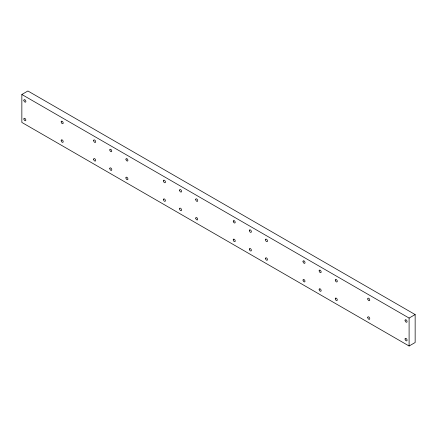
<?xml version="1.0" encoding="UTF-8"?>
<svg xmlns="http://www.w3.org/2000/svg" width="437" height="437" viewBox="0 0 437 437"><rect width="100%" height="100%" fill="white"/><g stroke="black" fill="none" stroke-linecap="round" stroke-linejoin="round"><path stroke-width="0.66" d="M21.85 94.485L27.902 90.989L415.15 314.569L415.15 342.515L409.098 346.011L21.85 122.431L21.85 94.485L409.098 318.06L415.15 314.569M409.098 318.06L409.098 346.011M405.066 320.392A1.426 0.825 60 0 0 406.579 322.271A1.426 0.825 60 0 0 406.579 320.255A1.426 0.825 60 0 0 405.066 320.392M405.066 339.019A1.426 0.825 60 0 0 406.579 340.904A1.426 0.825 60 0 0 406.579 338.888A1.426 0.825 60 0 0 405.066 339.019M367.768 299.006A1.415 0.814 60 0 0 369.369 300.7A1.415 0.814 60 0 0 369.145 298.586A1.415 0.814 60 0 0 367.768 299.006M367.752 317.481A1.426 0.825 60 0 0 369.265 319.36A1.426 0.825 60 0 0 369.265 317.344A1.426 0.825 60 0 0 367.752 317.481M23.904 118.957A1.377 0.798 60 0 0 25.362 120.776A1.377 0.798 60 0 0 25.362 118.826A1.377 0.798 60 0 0 23.904 118.957M335.277 280.101A1.426 0.825 60 0 0 336.79 281.98A1.426 0.825 60 0 0 336.79 279.964A1.426 0.825 60 0 0 335.277 280.101M335.277 298.733A1.426 0.825 60 0 0 336.79 300.612A1.426 0.825 60 0 0 336.79 298.597A1.426 0.825 60 0 0 335.277 298.733M319.147 270.782A1.426 0.825 60 0 0 320.66 272.666A1.426 0.825 60 0 0 320.66 270.65A1.426 0.825 60 0 0 319.147 270.782M303.01 261.468A1.426 0.825 60 0 0 304.523 263.353A1.426 0.825 60 0 0 304.523 261.331A1.426 0.825 60 0 0 303.01 261.468M303.043 280.122A1.377 0.798 60 0 0 304.507 281.936A1.377 0.798 60 0 0 304.507 279.991A1.377 0.798 60 0 0 303.043 280.122M319.147 289.414A1.426 0.825 60 0 0 320.66 291.299A1.426 0.825 60 0 0 320.66 289.283A1.426 0.825 60 0 0 319.147 289.414M265.527 258.464A1.377 0.798 60 0 0 266.991 260.277A1.377 0.798 60 0 0 266.991 258.333A1.377 0.798 60 0 0 265.527 258.464M265.494 239.809A1.426 0.825 60 0 0 267.007 241.694A1.426 0.825 60 0 0 267.007 239.673A1.426 0.825 60 0 0 265.494 239.809M249.358 249.123A1.426 0.825 60 0 0 250.871 251.007A1.426 0.825 60 0 0 250.871 248.992A1.426 0.825 60 0 0 249.358 249.123M249.358 230.496A1.426 0.825 60 0 0 250.871 232.375A1.426 0.825 60 0 0 250.871 230.359A1.426 0.825 60 0 0 249.358 230.496M233.26 221.198A1.377 0.798 60 0 0 234.718 223.017A1.377 0.798 60 0 0 234.718 221.067A1.377 0.798 60 0 0 233.26 221.198M233.221 239.809A1.426 0.825 60 0 0 234.735 241.694A1.426 0.825 60 0 0 234.735 239.673A1.426 0.825 60 0 0 233.221 239.809M195.71 199.518A1.426 0.825 60 0 0 197.224 201.402A1.426 0.825 60 0 0 197.224 199.387A1.426 0.825 60 0 0 195.71 199.518M179.574 190.204A1.426 0.825 60 0 0 181.087 192.083A1.426 0.825 60 0 0 181.087 190.068A1.426 0.825 60 0 0 179.574 190.204M163.438 180.885A1.426 0.825 60 0 0 164.951 182.77A1.426 0.825 60 0 0 164.951 180.754A1.426 0.825 60 0 0 163.438 180.885M195.743 218.172A1.377 0.798 60 0 0 197.202 219.986A1.377 0.798 60 0 0 197.202 218.041A1.377 0.798 60 0 0 195.743 218.172M179.574 208.837A1.426 0.825 60 0 0 181.087 210.716A1.426 0.825 60 0 0 181.087 208.7A1.426 0.825 60 0 0 179.574 208.837M163.471 199.54A1.377 0.798 60 0 0 164.935 201.359A1.377 0.798 60 0 0 164.935 199.409A1.377 0.798 60 0 0 163.471 199.54M125.96 159.248A1.377 0.798 60 0 0 127.418 161.067A1.377 0.798 60 0 0 127.418 159.117A1.377 0.798 60 0 0 125.96 159.248M125.922 177.859A1.426 0.825 60 0 0 127.435 179.744A1.426 0.825 60 0 0 127.435 177.728A1.426 0.825 60 0 0 125.922 177.859M109.824 149.935A1.377 0.798 60 0 0 111.282 151.748A1.377 0.798 60 0 0 111.282 149.804A1.377 0.798 60 0 0 109.824 149.935M93.655 140.599A1.426 0.825 60 0 0 95.168 142.478A1.426 0.825 60 0 0 95.168 140.463A1.426 0.825 60 0 0 93.655 140.599M109.785 168.545A1.426 0.825 60 0 0 111.298 170.425A1.426 0.825 60 0 0 111.298 168.409A1.426 0.825 60 0 0 109.785 168.545M93.655 159.226A1.426 0.825 60 0 0 95.168 161.111A1.426 0.825 60 0 0 95.168 159.095A1.426 0.825 60 0 0 93.655 159.226M61.18 121.852A1.426 0.825 60 0 0 62.693 123.731A1.426 0.825 60 0 0 62.693 121.715A1.426 0.825 60 0 0 61.18 121.852M61.18 140.479A1.426 0.825 60 0 0 62.693 142.364A1.426 0.825 60 0 0 62.693 140.348A1.426 0.825 60 0 0 61.18 140.479M23.866 100.308A1.426 0.825 60 0 0 25.379 102.187A1.426 0.825 60 0 0 25.379 100.171A1.426 0.825 60 0 0 23.866 100.308"/></g></svg>
